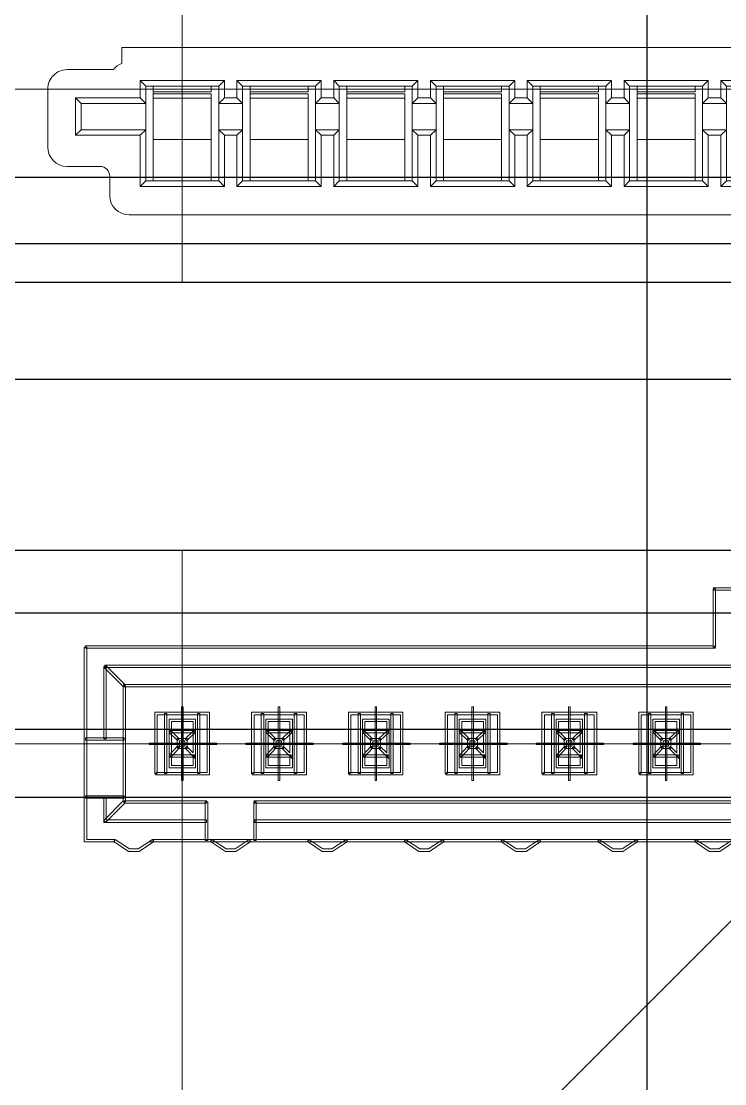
# Model space of a CAD drawing. Header units: inches. Extents: x -1.8 to 19, y -6.6 to 16.3.
# Drawn here: x 7.979 to 8.706, y 3.944 to 5.042 of the extents above; entities that cross this region are included whole.
import ezdxf

# ---------------------------------------------------------------- set-up
doc = ezdxf.new("R2010")
doc.units = ezdxf.units.IN
doc.header["$MEASUREMENT"] = 0
for name, color, linetype, lineweight, true_color in [('carriage ribbon cable', 4, 'Continuous', 25, 0x00ffff), ('hardware', 30, 'Continuous', 9, 0xff7f00), ('hidden ... case construction', 56, 'Continuous', 25, 0x808000), ('hidden ... construction', 2, 'Continuous', 0, 0xffff00), ('hidden ... template', 178, 'Continuous', 25, 0x000000), ('keyboard', 96, 'Continuous', 25, 0x008000), ('motherboard', 6, 'Continuous', 25, 0xff00ff), ('USB interface', 1, 'Continuous', 25, 0xff0000)]:
    doc.layers.add(name, color=color, linetype=linetype, lineweight=lineweight, true_color=true_color)

# ---------------------------------------------------------------- blocks, each defined once
blk = doc.blocks.new('6-520315-5')
at = {"layer": 'USB interface', "linetype": 'Continuous', "lineweight": 13}
for p, q in [((1.455, 0.13), (-0.055, 0.13)), ((-0.075, 0.11), (-0.075, 0.09)), ((1.475, 0.09), (1.475, 0.11)), ((-0.085, 0.08), (-0.119, 0.08)), ((1.519, 0.08), (1.485, 0.08)), ((-0.139, 0.06), (-0.139, 0)), ((1.539, 0), (1.539, 0.06)), ((-0.119, -0.02), (-0.071, -0.02)), ((1.471, -0.02), (1.519, -0.02)), ((-0.0625, -0.0265), (-0.0625, -0.043)), ((1.4625, -0.043), (1.4625, -0.0265)), ((-0.0625, -0.043), (1.4625, -0.043))]:
    blk.add_line(p, q, dxfattribs=at)
at = {"layer": 'USB interface', "linetype": 'Continuous', "lineweight": 5}
for p, q in [((-0.0184, 0.1241), (-0.0209, 0.1212)), ((-0.0209, 0.1212), (-0.0209, 0.1178)), ((-0.0159, 0.1241), (-0.0184, 0.1241)), ((-0.0159, 0.1041), (-0.0159, 0.1241)), ((-0.0209, 0.1178), (-0.0184, 0.1207)), ((-0.0184, 0.1207), (-0.0184, 0.1041)), ((-0.0435, 0.0478), (-0.0435, 0.1008)), ((-0.0377, 0.095), (-0.0435, 0.1008)), ((-0.0435, 0.1008), (0.0435, 0.1008)), ((-0.0184, 0.1041), (-0.0159, 0.1041)), ((0.0377, 0.095), (0.0435, 0.1008)), ((0.0435, 0.1008), (0.0435, 0.0478)), ((0.0565, 0.0478), (0.0565, 0.1008)), ((0.0623, 0.095), (0.0565, 0.1008)), ((0.0565, 0.1008), (0.1435, 0.1008)), ((0.1377, 0.095), (0.1435, 0.1008)), ((0.1435, 0.1008), (0.1435, 0.0478)), ((0.1565, 0.0478), (0.1565, 0.1008)), ((0.1623, 0.095), (0.1565, 0.1008)), ((0.1565, 0.1008), (0.2435, 0.1008)), ((0.2377, 0.095), (0.2435, 0.1008)), ((0.2435, 0.1008), (0.2435, 0.0478)), ((0.2565, 0.0478), (0.2565, 0.1008)), ((0.2623, 0.095), (0.2565, 0.1008)), ((0.2565, 0.1008), (0.3435, 0.1008)), ((0.3377, 0.095), (0.3435, 0.1008)), ((0.3435, 0.1008), (0.3435, 0.0478)), ((0.3565, 0.0478), (0.3565, 0.1008)), ((0.3623, 0.095), (0.3565, 0.1008)), ((0.3565, 0.1008), (0.4435, 0.1008)), ((0.4377, 0.095), (0.4435, 0.1008)), ((0.4435, 0.1008), (0.4435, 0.0478)), ((0.4565, 0.0478), (0.4565, 0.1008)), ((0.4623, 0.095), (0.4565, 0.1008)), ((0.4565, 0.1008), (0.5435, 0.1008)), ((0.5377, 0.095), (0.5435, 0.1008)), ((0.5435, 0.1008), (0.5435, 0.0478)), ((0.5565, 0.0478), (0.5565, 0.1008)), ((0.5623, 0.095), (0.5565, 0.1008)), ((0.5565, 0.1008), (0.6435, 0.1008)), ((0.6377, 0.095), (0.6435, 0.1008)), ((0.6435, 0.1008), (0.6435, 0.0478)), ((0.6565, 0.0478), (0.6565, 0.1008)), ((0.6565, 0.1008), (0.7435, 0.1008)), ((0.6623, 0.095), (0.6565, 0.1008)), ((0.7377, 0.095), (0.7435, 0.1008)), ((0.7435, 0.1008), (0.7435, 0.0478)), ((0.7565, 0.0478), (0.7565, 0.1008)), ((0.7565, 0.1008), (0.8435, 0.1008)), ((0.7623, 0.095), (0.7565, 0.1008)), ((0.8377, 0.095), (0.8435, 0.1008)), ((0.8435, 0.1008), (0.8435, 0.0478)), ((0.8565, 0.1008), (0.9435, 0.1008)), ((0.8565, 0.0478), (0.8565, 0.1008)), ((0.8623, 0.095), (0.8565, 0.1008)), ((0.9377, 0.095), (0.9435, 0.1008)), ((0.9435, 0.1008), (0.9435, 0.0478)), ((0.9565, 0.1008), (1.0435, 0.1008)), ((0.9623, 0.095), (0.9565, 0.1008)), ((0.9565, 0.0478), (0.9565, 0.1008)), ((1.0377, 0.095), (1.0435, 0.1008)), ((1.0435, 0.1008), (1.0435, 0.0478)), ((1.0565, 0.1008), (1.1435, 0.1008)), ((1.0623, 0.095), (1.0565, 0.1008)), ((1.0565, 0.0478), (1.0565, 0.1008)), ((1.1377, 0.095), (1.1435, 0.1008)), ((1.1435, 0.1008), (1.1435, 0.0478)), ((1.1565, 0.1008), (1.2435, 0.1008)), ((1.1623, 0.095), (1.1565, 0.1008)), ((1.1565, 0.0478), (1.1565, 0.1008)), ((1.2377, 0.095), (1.2435, 0.1008)), ((1.2435, 0.1008), (1.2435, 0.0478)), ((1.2565, 0.1008), (1.3435, 0.1008)), ((1.2623, 0.095), (1.2565, 0.1008)), ((1.2565, 0.0478), (1.2565, 0.1008)), ((1.3377, 0.095), (1.3435, 0.1008)), ((1.3435, 0.1008), (1.3435, 0.0478)), ((1.3565, 0.1008), (1.4435, 0.1008)), ((1.3623, 0.095), (1.3565, 0.1008)), ((1.3565, 0.0478), (1.3565, 0.1008)), ((1.4377, 0.095), (1.4435, 0.1008)), ((1.4435, 0.1008), (1.4435, 0.0478)), ((-0.0377, -0.003), (-0.0377, 0.095)), ((-0.0377, 0.095), (0.0377, 0.095)), ((-0.03, 0.095), (-0.03, -0.003)), ((0.03, 0.095), (0.03, -0.003)), ((0.0377, -0.003), (0.0377, 0.095)), ((0.0623, -0.003), (0.0623, 0.095)), ((0.0623, 0.095), (0.1377, 0.095)), ((0.07, 0.095), (0.07, -0.003)), ((0.13, 0.095), (0.13, -0.003)), ((0.1377, -0.003), (0.1377, 0.095)), ((0.1623, -0.003), (0.1623, 0.095)), ((0.1623, 0.095), (0.2377, 0.095)), ((0.17, 0.095), (0.17, 0.0049)), ((0.23, 0.095), (0.23, 0.0035)), ((0.2377, -0.003), (0.2377, 0.095)), ((0.2623, -0.003), (0.2623, 0.095)), ((0.2623, 0.095), (0.3377, 0.095)), ((0.27, 0.095), (0.27, 0.0049)), ((0.33, 0.095), (0.33, 0.0035)), ((0.3377, -0.003), (0.3377, 0.095)), ((0.3623, -0.003), (0.3623, 0.095)), ((0.3623, 0.095), (0.4377, 0.095)), ((0.37, 0.095), (0.37, 0.0049)), ((0.43, 0.095), (0.43, 0.0035)), ((0.4377, -0.003), (0.4377, 0.095)), ((0.4623, -0.003), (0.4623, 0.095)), ((0.4623, 0.095), (0.5377, 0.095)), ((0.47, 0.095), (0.47, 0.0049)), ((0.53, 0.095), (0.53, 0.0035)), ((0.5377, -0.003), (0.5377, 0.095)), ((0.5623, -0.003), (0.5623, 0.095)), ((0.5623, 0.095), (0.6377, 0.095)), ((0.57, 0.095), (0.57, 0.0049)), ((0.63, 0.095), (0.63, 0.0035)), ((0.6377, -0.003), (0.6377, 0.095)), ((0.6623, -0.003), (0.6623, 0.095)), ((0.6623, 0.095), (0.7377, 0.095)), ((0.67, 0.095), (0.67, 0.0049)), ((0.73, 0.095), (0.73, 0.0035)), ((0.7377, -0.003), (0.7377, 0.095)), ((0.7623, -0.003), (0.7623, 0.095)), ((0.7623, 0.095), (0.8377, 0.095)), ((0.77, 0.095), (0.77, 0.0049)), ((0.83, 0.095), (0.83, 0.0035)), ((0.8377, -0.003), (0.8377, 0.095)), ((0.8623, 0.095), (0.9377, 0.095)), ((0.8623, -0.003), (0.8623, 0.095)), ((0.87, 0.095), (0.87, 0.0049)), ((0.93, 0.095), (0.93, 0.0035)), ((0.9377, -0.003), (0.9377, 0.095)), ((0.9623, 0.095), (1.0377, 0.095)), ((0.9623, -0.003), (0.9623, 0.095)), ((0.97, 0.095), (0.97, 0.0049)), ((1.03, 0.095), (1.03, 0.0035)), ((1.0377, -0.003), (1.0377, 0.095)), ((1.0623, 0.095), (1.1377, 0.095)), ((1.0623, -0.003), (1.0623, 0.095)), ((1.07, 0.095), (1.07, 0.0049)), ((1.13, 0.095), (1.13, 0.0035)), ((1.1377, -0.003), (1.1377, 0.095)), ((1.1623, 0.095), (1.2377, 0.095)), ((1.1623, -0.003), (1.1623, 0.095)), ((1.17, 0.095), (1.17, 0.0049)), ((1.23, 0.095), (1.23, 0.0035)), ((1.2377, -0.003), (1.2377, 0.095)), ((1.2623, 0.095), (1.3377, 0.095)), ((1.2623, -0.003), (1.2623, 0.095)), ((1.27, 0.095), (1.27, 0.0049)), ((1.33, 0.095), (1.33, 0.0035)), ((1.3377, -0.003), (1.3377, 0.095)), ((1.3623, 0.095), (1.4377, 0.095)), ((1.3623, -0.003), (1.3623, 0.095)), ((1.37, 0.095), (1.37, 0.0049)), ((1.43, 0.095), (1.43, 0.0035)), ((1.4377, -0.003), (1.4377, 0.095)), ((-0.1103, 0.0092), (-0.1103, 0.0478)), ((-0.1045, 0.042), (-0.1103, 0.0478)), ((-0.1103, 0.0478), (-0.0435, 0.0478)), ((-0.0377, 0.042), (-0.0435, 0.0478)), ((-0.03, 0.049), (0.03, 0.049)), ((0.0435, 0.0478), (0.0377, 0.042)), ((0.0435, 0.0478), (0.0565, 0.0478)), ((0.0623, 0.042), (0.0565, 0.0478)), ((0.07, 0.049), (0.13, 0.049)), ((0.1435, 0.0478), (0.1377, 0.042)), ((0.1435, 0.0478), (0.1565, 0.0478)), ((0.1623, 0.042), (0.1565, 0.0478)), ((0.17, 0.0521), (0.23, 0.0521)), ((0.2435, 0.0478), (0.2377, 0.042)), ((0.2435, 0.0478), (0.2565, 0.0478)), ((0.2623, 0.042), (0.2565, 0.0478)), ((0.27, 0.0521), (0.33, 0.0521)), ((0.3435, 0.0478), (0.3377, 0.042)), ((0.3435, 0.0478), (0.3565, 0.0478)), ((0.3623, 0.042), (0.3565, 0.0478)), ((0.37, 0.0521), (0.43, 0.0521)), ((0.4435, 0.0478), (0.4377, 0.042)), ((0.4435, 0.0478), (0.4565, 0.0478)), ((0.4623, 0.042), (0.4565, 0.0478)), ((0.47, 0.0521), (0.53, 0.0521)), ((0.5435, 0.0478), (0.5377, 0.042)), ((0.5435, 0.0478), (0.5565, 0.0478)), ((0.5623, 0.042), (0.5565, 0.0478)), ((0.57, 0.0521), (0.63, 0.0521)), ((0.6435, 0.0478), (0.6377, 0.042)), ((0.6435, 0.0478), (0.6565, 0.0478)), ((0.6623, 0.042), (0.6565, 0.0478)), ((0.67, 0.0521), (0.73, 0.0521)), ((0.7435, 0.0478), (0.7377, 0.042)), ((0.7435, 0.0478), (0.7565, 0.0478)), ((0.7623, 0.042), (0.7565, 0.0478)), ((0.77, 0.0521), (0.83, 0.0521)), ((0.8435, 0.0478), (0.8377, 0.042)), ((0.8435, 0.0478), (0.8565, 0.0478)), ((0.8623, 0.042), (0.8565, 0.0478)), ((0.87, 0.0521), (0.93, 0.0521)), ((0.9435, 0.0478), (0.9377, 0.042)), ((0.9435, 0.0478), (0.9565, 0.0478)), ((0.9623, 0.042), (0.9565, 0.0478)), ((0.97, 0.0521), (1.03, 0.0521)), ((1.0435, 0.0478), (1.0377, 0.042)), ((1.0435, 0.0478), (1.0565, 0.0478)), ((1.0623, 0.042), (1.0565, 0.0478)), ((1.07, 0.0521), (1.13, 0.0521)), ((1.1435, 0.0478), (1.1377, 0.042)), ((1.1435, 0.0478), (1.1565, 0.0478)), ((1.1623, 0.042), (1.1565, 0.0478)), ((1.17, 0.0521), (1.23, 0.0521)), ((1.2435, 0.0478), (1.2377, 0.042)), ((1.2435, 0.0478), (1.2565, 0.0478)), ((1.2623, 0.042), (1.2565, 0.0478)), ((1.27, 0.0521), (1.33, 0.0521)), ((1.3435, 0.0478), (1.3377, 0.042)), ((1.3435, 0.0478), (1.3565, 0.0478)), ((1.3623, 0.042), (1.3565, 0.0478)), ((1.37, 0.0521), (1.43, 0.0521)), ((1.4435, 0.0478), (1.4377, 0.042)), ((1.4435, 0.0478), (1.5103, 0.0478)), ((1.5045, 0.042), (1.5103, 0.0478)), ((1.5103, 0.0478), (1.5103, 0.0092)), ((-0.1045, 0.015), (-0.1045, 0.042)), ((-0.1045, 0.042), (-0.0377, 0.042)), ((0.0377, 0.042), (0.0623, 0.042)), ((0.1377, 0.042), (0.1623, 0.042)), ((0.2377, 0.042), (0.2623, 0.042)), ((0.3377, 0.042), (0.3623, 0.042)), ((0.4377, 0.042), (0.4623, 0.042)), ((0.5377, 0.042), (0.5623, 0.042)), ((0.6377, 0.042), (0.6623, 0.042)), ((0.7377, 0.042), (0.7623, 0.042)), ((0.8377, 0.042), (0.8623, 0.042)), ((0.9377, 0.042), (0.9623, 0.042)), ((1.0377, 0.042), (1.0623, 0.042)), ((1.1377, 0.042), (1.1623, 0.042)), ((1.2377, 0.042), (1.2623, 0.042)), ((1.3377, 0.042), (1.3623, 0.042)), ((1.4377, 0.042), (1.5045, 0.042)), ((1.5045, 0.042), (1.5045, 0.015)), ((-0.1045, 0.015), (-0.1103, 0.0092)), ((-0.0377, 0.015), (-0.1045, 0.015)), ((-0.0435, 0.0092), (-0.0377, 0.015)), ((-0.03, 0.0167), (0.03, 0.0167)), ((-0.03, 0.015), (0.03, 0.015)), ((0.0377, 0.015), (0.0435, 0.0092)), ((0.0623, 0.015), (0.0377, 0.015)), ((0.0565, 0.0092), (0.0623, 0.015)), ((0.07, 0.0167), (0.13, 0.0167)), ((0.07, 0.015), (0.13, 0.015)), ((0.1377, 0.015), (0.1435, 0.0092)), ((0.1623, 0.015), (0.1377, 0.015)), ((0.1565, 0.0092), (0.1623, 0.015)), ((0.2377, 0.015), (0.2435, 0.0092)), ((0.2623, 0.015), (0.2377, 0.015)), ((0.2565, 0.0092), (0.2623, 0.015)), ((0.3377, 0.015), (0.3435, 0.0092)), ((0.3623, 0.015), (0.3377, 0.015)), ((0.3565, 0.0092), (0.3623, 0.015)), ((0.4377, 0.015), (0.4435, 0.0092)), ((0.4623, 0.015), (0.4377, 0.015)), ((0.4565, 0.0092), (0.4623, 0.015)), ((0.5377, 0.015), (0.5435, 0.0092)), ((0.5623, 0.015), (0.5377, 0.015)), ((0.5565, 0.0092), (0.5623, 0.015)), ((0.6377, 0.015), (0.6435, 0.0092)), ((0.6623, 0.015), (0.6377, 0.015)), ((0.6565, 0.0092), (0.6623, 0.015)), ((0.7623, 0.015), (0.7377, 0.015)), ((0.7377, 0.015), (0.7435, 0.0092)), ((0.7565, 0.0092), (0.7623, 0.015)), ((0.8623, 0.015), (0.8377, 0.015)), ((0.8377, 0.015), (0.8435, 0.0092)), ((0.8565, 0.0092), (0.8623, 0.015)), ((0.9623, 0.015), (0.9377, 0.015)), ((0.9377, 0.015), (0.9435, 0.0092)), ((0.9565, 0.0092), (0.9623, 0.015)), ((1.0623, 0.015), (1.0377, 0.015)), ((1.0377, 0.015), (1.0435, 0.0092)), ((1.0565, 0.0092), (1.0623, 0.015)), ((1.1623, 0.015), (1.1377, 0.015)), ((1.1377, 0.015), (1.1435, 0.0092)), ((1.1565, 0.0092), (1.1623, 0.015)), ((1.2623, 0.015), (1.2377, 0.015)), ((1.2377, 0.015), (1.2435, 0.0092)), ((1.2565, 0.0092), (1.2623, 0.015)), ((1.3623, 0.015), (1.3377, 0.015)), ((1.3377, 0.015), (1.3435, 0.0092)), ((1.3565, 0.0092), (1.3623, 0.015)), ((1.5045, 0.015), (1.4377, 0.015)), ((1.4377, 0.015), (1.4435, 0.0092)), ((1.5045, 0.015), (1.5103, 0.0092)), ((-0.0435, 0.0092), (-0.1103, 0.0092)), ((-0.0435, -0.0088), (-0.0435, 0.0092)), ((-0.03, 0.0073), (0.03, 0.0073)), ((-0.03, 0.003), (0.03, 0.003)), ((0.0435, 0.0092), (0.0435, -0.0088)), ((0.0565, 0.0092), (0.0435, 0.0092)), ((0.0565, -0.0088), (0.0565, 0.0092)), ((0.07, 0.0073), (0.13, 0.0073)), ((0.07, 0.003), (0.13, 0.003)), ((0.1435, 0.0092), (0.1435, -0.0088)), ((0.1565, 0.0092), (0.1435, 0.0092)), ((0.1565, -0.0088), (0.1565, 0.0092)), ((0.17, 0.0094), (0.23, 0.0094)), ((0.17, 0.0049), (0.23, 0.0049)), ((0.17, 0.003), (0.17, -0.003)), ((0.17, 0.003), (0.23, 0.003)), ((0.23, 0.003), (0.23, -0.003)), ((0.2435, 0.0092), (0.2435, -0.0088)), ((0.2565, 0.0092), (0.2435, 0.0092)), ((0.2565, -0.0088), (0.2565, 0.0092)), ((0.27, 0.0094), (0.33, 0.0094)), ((0.27, 0.0049), (0.33, 0.0049)), ((0.27, 0.003), (0.27, -0.003)), ((0.27, 0.003), (0.33, 0.003)), ((0.33, 0.003), (0.33, -0.003)), ((0.3435, 0.0092), (0.3435, -0.0088)), ((0.3565, 0.0092), (0.3435, 0.0092)), ((0.3565, -0.0088), (0.3565, 0.0092)), ((0.37, 0.0094), (0.43, 0.0094)), ((0.37, 0.0049), (0.43, 0.0049)), ((0.37, 0.003), (0.37, -0.003)), ((0.37, 0.003), (0.43, 0.003)), ((0.43, 0.003), (0.43, -0.003)), ((0.4435, 0.0092), (0.4435, -0.0088)), ((0.4565, 0.0092), (0.4435, 0.0092)), ((0.4565, -0.0088), (0.4565, 0.0092)), ((0.47, 0.0094), (0.53, 0.0094)), ((0.47, 0.0049), (0.53, 0.0049)), ((0.47, 0.003), (0.47, -0.003)), ((0.47, 0.003), (0.53, 0.003)), ((0.53, 0.003), (0.53, -0.003)), ((0.5435, 0.0092), (0.5435, -0.0088)), ((0.5565, 0.0092), (0.5435, 0.0092)), ((0.5565, -0.0088), (0.5565, 0.0092)), ((0.57, 0.0094), (0.63, 0.0094)), ((0.57, 0.0049), (0.63, 0.0049)), ((0.57, 0.003), (0.57, -0.003)), ((0.57, 0.003), (0.63, 0.003)), ((0.63, 0.003), (0.63, -0.003)), ((0.6435, 0.0092), (0.6435, -0.0088)), ((0.6565, 0.0092), (0.6435, 0.0092)), ((0.6565, -0.0088), (0.6565, 0.0092)), ((0.67, 0.0094), (0.73, 0.0094)), ((0.67, 0.0049), (0.73, 0.0049)), ((0.67, 0.003), (0.67, -0.003)), ((0.67, 0.003), (0.73, 0.003)), ((0.73, 0.003), (0.73, -0.003)), ((0.7565, 0.0092), (0.7435, 0.0092)), ((0.7435, 0.0092), (0.7435, -0.0088)), ((0.7565, -0.0088), (0.7565, 0.0092)), ((0.77, 0.0094), (0.83, 0.0094)), ((0.77, 0.0049), (0.83, 0.0049)), ((0.77, 0.003), (0.83, 0.003)), ((0.77, 0.003), (0.77, -0.003)), ((0.83, 0.003), (0.83, -0.003)), ((0.8565, 0.0092), (0.8435, 0.0092)), ((0.8435, 0.0092), (0.8435, -0.0088)), ((0.8565, -0.0088), (0.8565, 0.0092)), ((0.87, 0.0094), (0.93, 0.0094)), ((0.87, 0.0049), (0.93, 0.0049)), ((0.87, 0.003), (0.93, 0.003)), ((0.87, 0.003), (0.87, -0.003)), ((0.93, 0.003), (0.93, -0.003)), ((0.9565, 0.0092), (0.9435, 0.0092)), ((0.9435, 0.0092), (0.9435, -0.0088)), ((0.9565, -0.0088), (0.9565, 0.0092)), ((0.97, 0.0094), (1.03, 0.0094)), ((0.97, 0.0049), (1.03, 0.0049)), ((0.97, 0.003), (1.03, 0.003)), ((0.97, 0.003), (0.97, -0.003)), ((1.03, 0.003), (1.03, -0.003)), ((1.0565, 0.0092), (1.0435, 0.0092)), ((1.0435, 0.0092), (1.0435, -0.0088)), ((1.0565, -0.0088), (1.0565, 0.0092)), ((1.07, 0.0094), (1.13, 0.0094)), ((1.07, 0.0049), (1.13, 0.0049)), ((1.07, 0.003), (1.13, 0.003)), ((1.07, 0.003), (1.07, -0.003)), ((1.13, 0.003), (1.13, -0.003)), ((1.1565, 0.0092), (1.1435, 0.0092)), ((1.1435, 0.0092), (1.1435, -0.0088)), ((1.1565, -0.0088), (1.1565, 0.0092)), ((1.17, 0.0094), (1.23, 0.0094)), ((1.17, 0.0049), (1.23, 0.0049)), ((1.17, 0.003), (1.23, 0.003)), ((1.17, 0.003), (1.17, -0.003)), ((1.23, 0.003), (1.23, -0.003)), ((1.2565, 0.0092), (1.2435, 0.0092)), ((1.2435, 0.0092), (1.2435, -0.0088)), ((1.2565, -0.0088), (1.2565, 0.0092)), ((1.27, 0.0094), (1.33, 0.0094)), ((1.27, 0.0049), (1.33, 0.0049)), ((1.27, 0.003), (1.33, 0.003)), ((1.27, 0.003), (1.27, -0.003)), ((1.33, 0.003), (1.33, -0.003)), ((1.3565, 0.0092), (1.3435, 0.0092)), ((1.3435, 0.0092), (1.3435, -0.0088)), ((1.3565, -0.0088), (1.3565, 0.0092)), ((1.37, 0.0094), (1.43, 0.0094)), ((1.37, 0.0049), (1.43, 0.0049)), ((1.37, 0.003), (1.43, 0.003)), ((1.37, 0.003), (1.37, -0.003)), ((1.43, 0.003), (1.43, -0.003)), ((1.5103, 0.0092), (1.4435, 0.0092)), ((1.4435, 0.0092), (1.4435, -0.0088)), ((-0.0377, -0.003), (-0.0435, -0.0088)), ((0.0435, -0.0088), (-0.0435, -0.0088)), ((-0.0377, -0.003), (0.0377, -0.003)), ((0.0377, -0.003), (0.0435, -0.0088)), ((0.0623, -0.003), (0.0565, -0.0088)), ((0.1435, -0.0088), (0.0565, -0.0088)), ((0.0623, -0.003), (0.1377, -0.003)), ((0.1377, -0.003), (0.1435, -0.0088)), ((0.1623, -0.003), (0.1565, -0.0088)), ((0.2435, -0.0088), (0.1565, -0.0088)), ((0.1623, -0.003), (0.2377, -0.003)), ((0.2377, -0.003), (0.2435, -0.0088)), ((0.2623, -0.003), (0.2565, -0.0088)), ((0.3435, -0.0088), (0.2565, -0.0088)), ((0.2623, -0.003), (0.3377, -0.003)), ((0.3377, -0.003), (0.3435, -0.0088)), ((0.3623, -0.003), (0.3565, -0.0088)), ((0.4435, -0.0088), (0.3565, -0.0088)), ((0.3623, -0.003), (0.4377, -0.003)), ((0.4377, -0.003), (0.4435, -0.0088)), ((0.4623, -0.003), (0.4565, -0.0088)), ((0.5435, -0.0088), (0.4565, -0.0088)), ((0.4623, -0.003), (0.5377, -0.003)), ((0.5377, -0.003), (0.5435, -0.0088)), ((0.5623, -0.003), (0.5565, -0.0088)), ((0.6435, -0.0088), (0.5565, -0.0088)), ((0.5623, -0.003), (0.6377, -0.003)), ((0.6377, -0.003), (0.6435, -0.0088)), ((0.6623, -0.003), (0.6565, -0.0088)), ((0.7435, -0.0088), (0.6565, -0.0088)), ((0.6623, -0.003), (0.7377, -0.003)), ((0.7377, -0.003), (0.7435, -0.0088)), ((0.7623, -0.003), (0.7565, -0.0088)), ((0.8435, -0.0088), (0.7565, -0.0088)), ((0.7623, -0.003), (0.8377, -0.003)), ((0.8377, -0.003), (0.8435, -0.0088)), ((0.8623, -0.003), (0.8565, -0.0088)), ((0.9435, -0.0088), (0.8565, -0.0088)), ((0.8623, -0.003), (0.9377, -0.003)), ((0.9377, -0.003), (0.9435, -0.0088)), ((0.9623, -0.003), (0.9565, -0.0088)), ((1.0435, -0.0088), (0.9565, -0.0088)), ((0.9623, -0.003), (1.0377, -0.003)), ((1.0377, -0.003), (1.0435, -0.0088)), ((1.0623, -0.003), (1.0565, -0.0088)), ((1.1435, -0.0088), (1.0565, -0.0088)), ((1.0623, -0.003), (1.1377, -0.003)), ((1.1377, -0.003), (1.1435, -0.0088)), ((1.1623, -0.003), (1.1565, -0.0088)), ((1.2435, -0.0088), (1.1565, -0.0088)), ((1.1623, -0.003), (1.2377, -0.003)), ((1.2377, -0.003), (1.2435, -0.0088)), ((1.2623, -0.003), (1.2565, -0.0088)), ((1.3435, -0.0088), (1.2565, -0.0088)), ((1.2623, -0.003), (1.3377, -0.003)), ((1.3377, -0.003), (1.3435, -0.0088)), ((1.3623, -0.003), (1.3565, -0.0088)), ((1.4435, -0.0088), (1.3565, -0.0088)), ((1.3623, -0.003), (1.4377, -0.003)), ((1.4377, -0.003), (1.4435, -0.0088))]:
    blk.add_line(p, q, dxfattribs=at)
at = {"layer": 'USB interface', "linetype": 'Continuous', "lineweight": 13}
for centre, radius, start, end in [((-0.055, 0.11), 0.02, 90, 180), ((1.455, 0.11), 0.02, 0, 90), ((-0.085, 0.09), 0.01, 270, 0), ((1.485, 0.09), 0.01, 180, 270), ((-0.119, 0.06), 0.02, 90, 180), ((1.519, 0.06), 0.02, 0, 90), ((-0.119, 0), 0.02, 180, 270), ((1.519, 0), 0.02, 270, 0), ((-0.055, -0.008), 0.02, 216.8981, 247.9757), ((1.455, -0.008), 0.02, 292.0243, 323.1019)]:
    blk.add_arc(centre, radius, start, end, dxfattribs=at)
blk = doc.blocks.new('CD_103908_R')
at = {"layer": 'motherboard', "lineweight": 9}
for p, q in [((0.5487, 0.1612), (0.8508, 0.1612)), ((0.5487, 0.1), (0.5487, 0.16)), ((0.5487, 0.16), (0.5512, 0.16)), ((0.8483, 0.1587), (0.5487, 0.1587)), ((0.5512, 0.16), (0.5512, 0.1)), ((-0.1012, -0.1013), (-0.1012, 0.1)), ((-0.1012, 0.1), (-0.0987, 0.1)), ((-0.1, 0.1012), (0.5487, 0.1012)), ((-0.1, 0.0987), (-0.1, 0.1012)), ((-0.0987, 0.1), (-0.0987, -0.0988)), ((0.5512, 0.1), (0.5487, 0.1)), ((0.55, 0.1012), (0.55, 0.0987)), ((0.5512, 0.0987), (-0.1, 0.0987)), ((-0.0812, 0.005), (-0.0812, 0.08)), ((-0.0812, 0.08), (-0.0787, 0.08)), ((-0.0809, 0.0791), (-0.0791, 0.0809)), ((-0.0609, 0.0591), (-0.0809, 0.0791)), ((-0.08, 0.0787), (-0.08, 0.0812)), ((-0.08, 0.0812), (0.5712, 0.0812)), ((0.5712, 0.0787), (-0.08, 0.0787)), ((-0.0791, 0.0809), (-0.0591, 0.0609)), ((-0.0787, 0.08), (-0.0787, 0.005)), ((-0.0612, 0.0613), (0.6387, 0.0613)), ((-0.0612, -0.06), (-0.0612, 0.06)), ((-0.0612, 0.06), (-0.0587, 0.06)), ((0.6412, 0.0588), (-0.0612, 0.0588)), ((-0.0591, 0.0609), (-0.0609, 0.0591)), ((-0.0587, 0.06), (-0.0587, -0.06)), ((-0.0008, 0.0383), (0.0008, 0.0383)), ((-0.0008, -0.0379), (-0.0008, 0.0383)), ((0.0008, 0.0383), (0.0008, -0.0379)), ((0.0992, -0.0379), (0.0992, 0.0383)), ((0.0992, 0.0383), (0.1008, 0.0383)), ((0.1008, 0.0383), (0.1008, -0.0379)), ((0.1992, -0.0379), (0.1992, 0.0383)), ((0.1992, 0.0383), (0.2008, 0.0383)), ((0.2008, 0.0383), (0.2008, -0.0379)), ((0.2992, 0.0383), (0.3008, 0.0383)), ((0.2992, -0.0379), (0.2992, 0.0383)), ((0.3008, 0.0383), (0.3008, -0.0379)), ((0.3992, 0.0383), (0.4008, 0.0383)), ((0.3992, -0.0379), (0.3992, 0.0383)), ((0.4008, 0.0383), (0.4008, -0.0379)), ((0.4992, 0.0383), (0.5008, 0.0383)), ((0.4992, -0.0379), (0.4992, 0.0383)), ((0.5008, 0.0383), (0.5008, -0.0379)), ((-0.0283, -0.0308), (-0.0283, 0.0325)), ((-0.0283, 0.0325), (0.0283, 0.0325)), ((0.0258, 0.03), (-0.0258, 0.03)), ((-0.0258, 0.03), (-0.0258, -0.0308)), ((-0.0183, -0.0308), (-0.0183, 0.0312)), ((-0.0183, 0.0312), (-0.0158, 0.0312)), ((-0.0158, 0.0312), (-0.0158, -0.0308)), ((-0.0137, 0.0254), (0.0138, 0.0254)), ((-0.0137, 0.0125), (-0.0137, 0.0254)), ((0.0113, 0.0229), (-0.0112, 0.0229)), ((-0.0112, 0.0229), (-0.0112, 0.0125)), ((0.0113, 0.0125), (0.0113, 0.0229)), ((0.0138, 0.0254), (0.0138, 0.0125)), ((0.0158, -0.0308), (0.0158, 0.0312)), ((0.0158, 0.0312), (0.0183, 0.0312)), ((0.0183, 0.0312), (0.0183, -0.0308)), ((0.0258, -0.0296), (0.0258, 0.03)), ((0.0283, 0.0325), (0.0283, -0.0321)), ((0.0717, -0.0308), (0.0717, 0.0325)), ((0.0717, 0.0325), (0.1283, 0.0325)), ((0.1258, 0.03), (0.0742, 0.03)), ((0.0742, 0.03), (0.0742, -0.0308)), ((0.0817, 0.0312), (0.0842, 0.0312)), ((0.0817, -0.0308), (0.0817, 0.0312)), ((0.0842, 0.0312), (0.0842, -0.0308)), ((0.0863, 0.0254), (0.1138, 0.0254)), ((0.0863, 0.0125), (0.0863, 0.0254)), ((0.1113, 0.0229), (0.0888, 0.0229)), ((0.0888, 0.0229), (0.0888, 0.0125)), ((0.1113, 0.0125), (0.1113, 0.0229)), ((0.1138, 0.0254), (0.1138, 0.0125)), ((0.1158, 0.0312), (0.1183, 0.0312)), ((0.1158, -0.0308), (0.1158, 0.0312)), ((0.1183, 0.0312), (0.1183, -0.0308)), ((0.1258, -0.0296), (0.1258, 0.03)), ((0.1283, 0.0325), (0.1283, -0.0321)), ((0.1717, -0.0308), (0.1717, 0.0325)), ((0.1717, 0.0325), (0.2279, 0.0325)), ((0.1742, 0.03), (0.1742, -0.0308)), ((0.2254, 0.03), (0.1742, 0.03)), ((0.1817, 0.0312), (0.1842, 0.0312)), ((0.1817, -0.0308), (0.1817, 0.0312)), ((0.1842, 0.0312), (0.1842, -0.0308)), ((0.1863, 0.0125), (0.1863, 0.0254)), ((0.1863, 0.0254), (0.2138, 0.0254)), ((0.2113, 0.0229), (0.1888, 0.0229)), ((0.1888, 0.0229), (0.1888, 0.0125)), ((0.2113, 0.0125), (0.2113, 0.0229)), ((0.2138, 0.0254), (0.2138, 0.0125)), ((0.2154, -0.0308), (0.2154, 0.0312)), ((0.2154, 0.0312), (0.2179, 0.0312)), ((0.2179, 0.0312), (0.2179, -0.0308)), ((0.2254, -0.0296), (0.2254, 0.03)), ((0.2279, 0.0325), (0.2279, -0.0321)), ((0.2717, -0.0308), (0.2717, 0.0325)), ((0.2717, 0.0325), (0.3283, 0.0325)), ((0.2742, 0.03), (0.2742, -0.0308)), ((0.3258, 0.03), (0.2742, 0.03)), ((0.2817, -0.0308), (0.2817, 0.0312)), ((0.2817, 0.0312), (0.2842, 0.0312)), ((0.2842, 0.0312), (0.2842, -0.0308)), ((0.2863, 0.0254), (0.3138, 0.0254)), ((0.2863, 0.0125), (0.2863, 0.0254)), ((0.3113, 0.0229), (0.2888, 0.0229)), ((0.2888, 0.0229), (0.2888, 0.0125)), ((0.3113, 0.0125), (0.3113, 0.0229)), ((0.3138, 0.0254), (0.3138, 0.0125)), ((0.3158, 0.0312), (0.3183, 0.0312)), ((0.3158, -0.0308), (0.3158, 0.0312)), ((0.3183, 0.0312), (0.3183, -0.0308)), ((0.3258, -0.0296), (0.3258, 0.03)), ((0.3283, 0.0325), (0.3283, -0.0321)), ((0.3717, -0.0308), (0.3717, 0.0325)), ((0.3717, 0.0325), (0.4283, 0.0325)), ((0.3742, 0.03), (0.3742, -0.0308)), ((0.4258, 0.03), (0.3742, 0.03)), ((0.3817, 0.0312), (0.3842, 0.0312)), ((0.3817, -0.0308), (0.3817, 0.0312)), ((0.3842, 0.0312), (0.3842, -0.0308)), ((0.3863, 0.0254), (0.4137, 0.0254)), ((0.3863, 0.0125), (0.3863, 0.0254)), ((0.4112, 0.0229), (0.3888, 0.0229)), ((0.3888, 0.0229), (0.3888, 0.0125)), ((0.4112, 0.0125), (0.4112, 0.0229)), ((0.4137, 0.0254), (0.4137, 0.0125)), ((0.4158, -0.0308), (0.4158, 0.0312)), ((0.4158, 0.0312), (0.4183, 0.0312)), ((0.4183, 0.0312), (0.4183, -0.0308)), ((0.4258, -0.0296), (0.4258, 0.03)), ((0.4283, 0.0325), (0.4283, -0.0321)), ((0.4717, -0.0308), (0.4717, 0.0325)), ((0.4717, 0.0325), (0.5279, 0.0325)), ((0.5254, 0.03), (0.4742, 0.03)), ((0.4742, 0.03), (0.4742, -0.0308)), ((0.4817, 0.0312), (0.4842, 0.0312)), ((0.4817, -0.0308), (0.4817, 0.0312)), ((0.4842, 0.0312), (0.4842, -0.0308)), ((0.4863, 0.0254), (0.5137, 0.0254)), ((0.4863, 0.0125), (0.4863, 0.0254)), ((0.5112, 0.0229), (0.4888, 0.0229)), ((0.4888, 0.0229), (0.4888, 0.0125)), ((0.5112, 0.0125), (0.5112, 0.0229)), ((0.5137, 0.0254), (0.5137, 0.0125)), ((0.5154, -0.0308), (0.5154, 0.0312)), ((0.5154, 0.0312), (0.5179, 0.0312)), ((0.5179, 0.0312), (0.5179, -0.0308)), ((0.5254, -0.0296), (0.5254, 0.03)), ((0.5279, 0.0325), (0.5279, -0.0321)), ((-0.0137, -0.0138), (-0.0137, 0.0137)), ((-0.0137, 0.0137), (0.0138, 0.0137)), ((-0.0112, 0.0125), (-0.0137, 0.0125)), ((-0.0134, 0.0116), (-0.0116, 0.0134)), ((-0.005, 0.0033), (-0.0134, 0.0116)), ((-0.0116, 0.0134), (-0.0033, 0.005)), ((0.0113, 0.0112), (-0.0112, 0.0112)), ((-0.0112, 0.0112), (-0.0112, -0.0113)), ((0.0029, 0.0051), (0.0116, 0.0134)), ((0.0134, 0.0116), (0.0046, 0.0033)), ((0.0138, 0.0125), (0.0113, 0.0125)), ((0.0113, -0.0095), (0.0113, 0.0112)), ((0.0116, 0.0134), (0.0134, 0.0116)), ((0.0138, 0.0137), (0.0138, -0.0155)), ((0.0863, -0.0138), (0.0863, 0.0137)), ((0.0863, 0.0137), (0.1138, 0.0137)), ((0.0888, 0.0125), (0.0863, 0.0125)), ((0.0866, 0.0116), (0.0884, 0.0134)), ((0.0949, 0.0033), (0.0866, 0.0116)), ((0.0884, 0.0134), (0.0967, 0.005)), ((0.1113, 0.0112), (0.0888, 0.0112)), ((0.0888, 0.0112), (0.0888, -0.0113)), ((0.1029, 0.0051), (0.1116, 0.0134)), ((0.1134, 0.0116), (0.1046, 0.0033)), ((0.1138, 0.0125), (0.1113, 0.0125)), ((0.1113, -0.0095), (0.1113, 0.0112)), ((0.1116, 0.0134), (0.1134, 0.0116)), ((0.1138, 0.0137), (0.1138, -0.0155)), ((0.1863, 0.0137), (0.2138, 0.0137)), ((0.1863, -0.0138), (0.1863, 0.0137)), ((0.1888, 0.0125), (0.1863, 0.0125)), ((0.1866, 0.0116), (0.1884, 0.0134)), ((0.1949, 0.0033), (0.1866, 0.0116)), ((0.1884, 0.0134), (0.1967, 0.005)), ((0.2113, 0.0112), (0.1888, 0.0112)), ((0.1888, 0.0112), (0.1888, -0.0113)), ((0.2029, 0.0051), (0.2116, 0.0134)), ((0.2134, 0.0116), (0.2046, 0.0033)), ((0.2138, 0.0125), (0.2113, 0.0125)), ((0.2113, -0.0095), (0.2113, 0.0112)), ((0.2116, 0.0134), (0.2134, 0.0116)), ((0.2138, 0.0137), (0.2138, -0.0155)), ((0.2863, -0.0138), (0.2863, 0.0137)), ((0.2863, 0.0137), (0.3138, 0.0137)), ((0.2888, 0.0125), (0.2863, 0.0125)), ((0.2866, 0.0116), (0.2884, 0.0134)), ((0.295, 0.0033), (0.2866, 0.0116)), ((0.2884, 0.0134), (0.2967, 0.005)), ((0.3113, 0.0112), (0.2888, 0.0112)), ((0.2888, 0.0112), (0.2888, -0.0113)), ((0.3029, 0.0051), (0.3116, 0.0134)), ((0.3134, 0.0116), (0.3046, 0.0033)), ((0.3138, 0.0125), (0.3113, 0.0125)), ((0.3113, -0.0095), (0.3113, 0.0112)), ((0.3116, 0.0134), (0.3134, 0.0116)), ((0.3138, 0.0137), (0.3138, -0.0155)), ((0.3863, -0.0138), (0.3863, 0.0137)), ((0.3863, 0.0137), (0.4137, 0.0137)), ((0.3888, 0.0125), (0.3863, 0.0125)), ((0.3866, 0.0116), (0.3884, 0.0134)), ((0.3949, 0.0033), (0.3866, 0.0116)), ((0.3884, 0.0134), (0.3967, 0.005)), ((0.3888, 0.0112), (0.3888, -0.0113)), ((0.4112, 0.0112), (0.3888, 0.0112)), ((0.4029, 0.0051), (0.4116, 0.0134)), ((0.4134, 0.0116), (0.4046, 0.0033)), ((0.4137, 0.0125), (0.4112, 0.0125)), ((0.4112, -0.0095), (0.4112, 0.0112)), ((0.4116, 0.0134), (0.4134, 0.0116)), ((0.4137, 0.0137), (0.4137, -0.0155)), ((0.4863, -0.0138), (0.4863, 0.0137)), ((0.4863, 0.0137), (0.5137, 0.0137)), ((0.4888, 0.0125), (0.4863, 0.0125)), ((0.4866, 0.0116), (0.4884, 0.0134)), ((0.4949, 0.0033), (0.4866, 0.0116)), ((0.4884, 0.0134), (0.4967, 0.005)), ((0.4888, 0.0112), (0.4888, -0.0113)), ((0.5112, 0.0112), (0.4888, 0.0112)), ((0.5029, 0.0051), (0.5116, 0.0134)), ((0.5134, 0.0116), (0.5046, 0.0033)), ((0.5137, 0.0125), (0.5112, 0.0125)), ((0.5112, -0.0095), (0.5112, 0.0112)), ((0.5116, 0.0134), (0.5134, 0.0116)), ((0.5137, 0.0137), (0.5137, -0.0155)), ((-0.1, 0.0038), (-0.1, 0.0063)), ((-0.1, 0.0063), (-0.06, 0.0063)), ((-0.06, 0.0038), (-0.1, 0.0038)), ((-0.0787, 0.005), (-0.0812, 0.005)), ((-0.06, 0.0063), (-0.06, 0.0038)), ((-0.0342, -0.0008), (-0.0342, 0.0008)), ((-0.0342, 0.0008), (0.0358, 0.0008)), ((-0.0054, -0.0038), (-0.0054, 0.0054)), ((-0.0054, 0.0054), (0.005, 0.0054)), ((-0.0033, 0.005), (-0.005, 0.0033)), ((-0.0029, 0.0029), (-0.0029, -0.0038)), ((0.0025, 0.0029), (-0.0029, 0.0029)), ((0.0025, -0.0025), (0.0025, 0.0029)), ((0.0046, 0.0033), (0.0029, 0.0051)), ((0.005, 0.0054), (0.005, -0.005)), ((0.0358, 0.0008), (0.0358, -0.0008)), ((0.0658, 0.0008), (0.1354, 0.0008)), ((0.0658, -0.0008), (0.0658, 0.0008)), ((0.0946, -0.0038), (0.0946, 0.0054)), ((0.0946, 0.0054), (0.105, 0.0054)), ((0.0967, 0.005), (0.0949, 0.0033)), ((0.1025, 0.0029), (0.0971, 0.0029)), ((0.0971, 0.0029), (0.0971, -0.0038)), ((0.1025, -0.0025), (0.1025, 0.0029)), ((0.1046, 0.0033), (0.1029, 0.0051)), ((0.105, 0.0054), (0.105, -0.005)), ((0.1354, 0.0008), (0.1354, -0.0008)), ((0.1658, 0.0008), (0.2354, 0.0008)), ((0.1658, -0.0008), (0.1658, 0.0008)), ((0.1946, 0.0054), (0.205, 0.0054)), ((0.1946, -0.0038), (0.1946, 0.0054)), ((0.1967, 0.005), (0.1949, 0.0033)), ((0.2025, 0.0029), (0.1971, 0.0029)), ((0.1971, 0.0029), (0.1971, -0.0038)), ((0.2025, -0.0025), (0.2025, 0.0029)), ((0.2046, 0.0033), (0.2029, 0.0051)), ((0.205, 0.0054), (0.205, -0.005)), ((0.2354, 0.0008), (0.2354, -0.0008)), ((0.2658, 0.0008), (0.3358, 0.0008)), ((0.2658, -0.0008), (0.2658, 0.0008)), ((0.2946, -0.0038), (0.2946, 0.0054)), ((0.2946, 0.0054), (0.305, 0.0054)), ((0.2967, 0.005), (0.295, 0.0033)), ((0.2971, 0.0029), (0.2971, -0.0038)), ((0.3025, 0.0029), (0.2971, 0.0029)), ((0.3025, -0.0025), (0.3025, 0.0029)), ((0.3046, 0.0033), (0.3029, 0.0051)), ((0.305, 0.0054), (0.305, -0.005)), ((0.3358, 0.0008), (0.3358, -0.0008)), ((0.3658, 0.0008), (0.4354, 0.0008)), ((0.3658, -0.0008), (0.3658, 0.0008)), ((0.3946, -0.0038), (0.3946, 0.0054)), ((0.3946, 0.0054), (0.405, 0.0054)), ((0.3967, 0.005), (0.3949, 0.0033)), ((0.3971, 0.0029), (0.3971, -0.0038)), ((0.4025, 0.0029), (0.3971, 0.0029)), ((0.4025, -0.0025), (0.4025, 0.0029)), ((0.4046, 0.0033), (0.4029, 0.0051)), ((0.405, 0.0054), (0.405, -0.005)), ((0.4354, 0.0008), (0.4354, -0.0008)), ((0.4658, 0.0008), (0.5354, 0.0008)), ((0.4658, -0.0008), (0.4658, 0.0008)), ((0.4946, -0.0038), (0.4946, 0.0054)), ((0.4946, 0.0054), (0.505, 0.0054)), ((0.4967, 0.005), (0.4949, 0.0033)), ((0.4971, 0.0029), (0.4971, -0.0038)), ((0.5025, 0.0029), (0.4971, 0.0029)), ((0.5025, -0.0025), (0.5025, 0.0029)), ((0.5046, 0.0033), (0.5029, 0.0051)), ((0.505, 0.0054), (0.505, -0.005)), ((0.5354, 0.0008), (0.5354, -0.0008)), ((0.0358, -0.0008), (-0.0342, -0.0008)), ((-0.0134, -0.0116), (-0.0051, -0.0029)), ((-0.0033, -0.0046), (-0.0116, -0.0134)), ((-0.0042, -0.005), (-0.0054, -0.0038)), ((-0.0051, -0.0029), (-0.0033, -0.0046)), ((-0.0042, -0.0025), (-0.0042, -0.0025)), ((-0.0042, -0.0025), (-0.0042, -0.005)), ((-0.0029, -0.0038), (-0.0042, -0.0025)), ((-0.0042, -0.005), (-0.0042, -0.0025)), ((-0.0042, -0.0025), (0.0025, -0.0025)), ((-0.0042, -0.005), (-0.0042, -0.005)), ((0.005, -0.005), (-0.0042, -0.005)), ((0.0029, -0.0046), (0.0046, -0.0029)), ((0.0138, -0.0155), (0.0029, -0.0046)), ((0.0046, -0.0029), (0.0113, -0.0095)), ((0.1354, -0.0008), (0.0658, -0.0008)), ((0.0866, -0.0116), (0.0949, -0.0029)), ((0.0967, -0.0046), (0.0884, -0.0134)), ((0.0958, -0.005), (0.0946, -0.0038)), ((0.0949, -0.0029), (0.0967, -0.0046)), ((0.0958, -0.005), (0.0958, -0.0025)), ((0.0958, -0.0025), (0.1025, -0.0025)), ((0.0958, -0.0025), (0.0958, -0.0025)), ((0.0958, -0.0025), (0.0958, -0.005)), ((0.0971, -0.0038), (0.0958, -0.0025)), ((0.105, -0.005), (0.0958, -0.005)), ((0.0958, -0.005), (0.0958, -0.005)), ((0.1029, -0.0046), (0.1046, -0.0029)), ((0.1138, -0.0155), (0.1029, -0.0046)), ((0.1046, -0.0029), (0.1113, -0.0095)), ((0.2354, -0.0008), (0.1658, -0.0008)), ((0.1866, -0.0116), (0.1949, -0.0029)), ((0.1967, -0.0046), (0.1884, -0.0134)), ((0.1958, -0.005), (0.1946, -0.0038)), ((0.1949, -0.0029), (0.1967, -0.0046)), ((0.1958, -0.0025), (0.2025, -0.0025)), ((0.1958, -0.0025), (0.1958, -0.005)), ((0.1971, -0.0038), (0.1958, -0.0025)), ((0.1958, -0.0025), (0.1958, -0.0025)), ((0.1958, -0.005), (0.1958, -0.0025)), ((0.1958, -0.005), (0.1958, -0.005)), ((0.205, -0.005), (0.1958, -0.005)), ((0.2029, -0.0046), (0.2046, -0.0029)), ((0.2138, -0.0155), (0.2029, -0.0046)), ((0.2046, -0.0029), (0.2113, -0.0095)), ((0.3358, -0.0008), (0.2658, -0.0008)), ((0.2866, -0.0116), (0.2949, -0.0029)), ((0.2967, -0.0046), (0.2884, -0.0134)), ((0.2958, -0.005), (0.2946, -0.0038)), ((0.2949, -0.0029), (0.2967, -0.0046)), ((0.2971, -0.0038), (0.2958, -0.0025)), ((0.2958, -0.0025), (0.2958, -0.0025)), ((0.2958, -0.0025), (0.2958, -0.005)), ((0.2958, -0.005), (0.2958, -0.0025)), ((0.2958, -0.0025), (0.3025, -0.0025)), ((0.2958, -0.005), (0.2958, -0.005)), ((0.305, -0.005), (0.2958, -0.005)), ((0.3029, -0.0046), (0.3046, -0.0029)), ((0.3138, -0.0155), (0.3029, -0.0046)), ((0.3046, -0.0029), (0.3113, -0.0095)), ((0.4354, -0.0008), (0.3658, -0.0008)), ((0.3866, -0.0116), (0.3949, -0.0029)), ((0.3967, -0.0046), (0.3884, -0.0134)), ((0.3958, -0.005), (0.3946, -0.0038)), ((0.3949, -0.0029), (0.3967, -0.0046)), ((0.3971, -0.0038), (0.3958, -0.0025)), ((0.3958, -0.0025), (0.3958, -0.0025)), ((0.3958, -0.0025), (0.3958, -0.005)), ((0.3958, -0.005), (0.3958, -0.0025)), ((0.3958, -0.0025), (0.4025, -0.0025)), ((0.3958, -0.005), (0.3958, -0.005)), ((0.405, -0.005), (0.3958, -0.005)), ((0.4029, -0.0046), (0.4046, -0.0029)), ((0.4137, -0.0155), (0.4029, -0.0046)), ((0.4046, -0.0029), (0.4112, -0.0095)), ((0.5354, -0.0008), (0.4658, -0.0008)), ((0.4866, -0.0116), (0.4949, -0.0029)), ((0.4967, -0.0046), (0.4884, -0.0134)), ((0.4958, -0.005), (0.4946, -0.0038)), ((0.4949, -0.0029), (0.4967, -0.0046)), ((0.4958, -0.0025), (0.4958, -0.0025)), ((0.4958, -0.0025), (0.4958, -0.005)), ((0.4958, -0.005), (0.4958, -0.0025)), ((0.4958, -0.0025), (0.5025, -0.0025)), ((0.4971, -0.0038), (0.4958, -0.0025)), ((0.4958, -0.005), (0.4958, -0.005)), ((0.505, -0.005), (0.4958, -0.005)), ((0.5029, -0.0046), (0.5046, -0.0029)), ((0.5137, -0.0155), (0.5029, -0.0046)), ((0.5046, -0.0029), (0.5112, -0.0095)), ((-0.0137, -0.025), (-0.0137, -0.0125)), ((-0.0137, -0.0125), (-0.0112, -0.0125)), ((0.0125, -0.0138), (-0.0137, -0.0138)), ((-0.0116, -0.0134), (-0.0134, -0.0116)), ((-0.0112, -0.0113), (0.0125, -0.0113)), ((-0.0112, -0.0125), (-0.0112, -0.0225)), ((0.0113, -0.0225), (0.0113, -0.0125)), ((0.0113, -0.0125), (0.0138, -0.0125)), ((0.0125, -0.0113), (0.0125, -0.0138)), ((0.0138, -0.0125), (0.0138, -0.025)), ((0.0863, -0.025), (0.0863, -0.0125)), ((0.0863, -0.0125), (0.0888, -0.0125)), ((0.1125, -0.0138), (0.0863, -0.0138)), ((0.0884, -0.0134), (0.0866, -0.0116)), ((0.0888, -0.0113), (0.1125, -0.0113)), ((0.0888, -0.0125), (0.0888, -0.0225)), ((0.1113, -0.0125), (0.1138, -0.0125)), ((0.1113, -0.0225), (0.1113, -0.0125)), ((0.1125, -0.0113), (0.1125, -0.0138)), ((0.1138, -0.0125), (0.1138, -0.025)), ((0.1863, -0.025), (0.1863, -0.0125)), ((0.1863, -0.0125), (0.1888, -0.0125)), ((0.2125, -0.0138), (0.1863, -0.0138)), ((0.1884, -0.0134), (0.1866, -0.0116)), ((0.1888, -0.0113), (0.2125, -0.0113)), ((0.1888, -0.0125), (0.1888, -0.0225)), ((0.2113, -0.0225), (0.2113, -0.0125)), ((0.2113, -0.0125), (0.2138, -0.0125)), ((0.2125, -0.0113), (0.2125, -0.0138)), ((0.2138, -0.0125), (0.2138, -0.025)), ((0.2863, -0.0125), (0.2888, -0.0125)), ((0.2863, -0.025), (0.2863, -0.0125)), ((0.3125, -0.0138), (0.2863, -0.0138)), ((0.2884, -0.0134), (0.2866, -0.0116)), ((0.2888, -0.0113), (0.3125, -0.0113)), ((0.2888, -0.0125), (0.2888, -0.0225)), ((0.3113, -0.0125), (0.3138, -0.0125)), ((0.3113, -0.0225), (0.3113, -0.0125)), ((0.3125, -0.0113), (0.3125, -0.0138)), ((0.3138, -0.0125), (0.3138, -0.025)), ((0.3863, -0.025), (0.3863, -0.0125)), ((0.3863, -0.0125), (0.3888, -0.0125)), ((0.4125, -0.0138), (0.3863, -0.0138)), ((0.3884, -0.0134), (0.3866, -0.0116)), ((0.3888, -0.0113), (0.4125, -0.0113)), ((0.3888, -0.0125), (0.3888, -0.0225)), ((0.4112, -0.0125), (0.4137, -0.0125)), ((0.4112, -0.0225), (0.4112, -0.0125)), ((0.4125, -0.0113), (0.4125, -0.0138)), ((0.4137, -0.0125), (0.4137, -0.025)), ((0.4863, -0.025), (0.4863, -0.0125)), ((0.4863, -0.0125), (0.4888, -0.0125)), ((0.5125, -0.0138), (0.4863, -0.0138)), ((0.4884, -0.0134), (0.4866, -0.0116)), ((0.4888, -0.0113), (0.5125, -0.0113)), ((0.4888, -0.0125), (0.4888, -0.0225)), ((0.5112, -0.0125), (0.5137, -0.0125)), ((0.5112, -0.0225), (0.5112, -0.0125)), ((0.5125, -0.0113), (0.5125, -0.0138)), ((0.5137, -0.0125), (0.5137, -0.025)), ((-0.0271, -0.0321), (-0.0283, -0.0308)), ((-0.0271, -0.0296), (-0.0271, -0.0321)), ((-0.0271, -0.0321), (-0.0271, -0.0296)), ((-0.0271, -0.0296), (0.0258, -0.0296)), ((-0.0258, -0.0308), (-0.0271, -0.0296)), ((-0.0271, -0.0296), (-0.0271, -0.0296)), ((-0.0271, -0.0321), (-0.0271, -0.0321)), ((0.0283, -0.0321), (-0.0271, -0.0321)), ((-0.0158, -0.0308), (-0.0183, -0.0308)), ((0.0138, -0.025), (-0.0137, -0.025)), ((-0.0112, -0.0225), (0.0113, -0.0225)), ((0.0183, -0.0308), (0.0158, -0.0308)), ((0.0729, -0.0321), (0.0717, -0.0308)), ((0.0729, -0.0296), (0.1258, -0.0296)), ((0.0729, -0.0296), (0.0729, -0.0296)), ((0.0729, -0.0296), (0.0729, -0.0321)), ((0.0742, -0.0308), (0.0729, -0.0296)), ((0.0729, -0.0321), (0.0729, -0.0296)), ((0.0729, -0.0321), (0.0729, -0.0321)), ((0.1283, -0.0321), (0.0729, -0.0321)), ((0.0842, -0.0308), (0.0817, -0.0308)), ((0.1138, -0.025), (0.0863, -0.025)), ((0.0888, -0.0225), (0.1113, -0.0225)), ((0.1183, -0.0308), (0.1158, -0.0308)), ((0.1729, -0.0321), (0.1717, -0.0308)), ((0.1729, -0.0296), (0.1729, -0.0296)), ((0.1729, -0.0296), (0.1729, -0.0321)), ((0.1742, -0.0308), (0.1729, -0.0296)), ((0.1729, -0.0321), (0.1729, -0.0296)), ((0.1729, -0.0296), (0.2254, -0.0296)), ((0.1729, -0.0321), (0.1729, -0.0321)), ((0.2279, -0.0321), (0.1729, -0.0321)), ((0.1842, -0.0308), (0.1817, -0.0308)), ((0.2138, -0.025), (0.1863, -0.025)), ((0.1888, -0.0225), (0.2113, -0.0225)), ((0.2179, -0.0308), (0.2154, -0.0308)), ((0.2729, -0.0321), (0.2717, -0.0308)), ((0.2729, -0.0296), (0.2729, -0.0296)), ((0.2729, -0.0296), (0.2729, -0.0321)), ((0.2729, -0.0321), (0.2729, -0.0296)), ((0.2729, -0.0296), (0.3258, -0.0296)), ((0.2742, -0.0308), (0.2729, -0.0296)), ((0.2729, -0.0321), (0.2729, -0.0321)), ((0.3283, -0.0321), (0.2729, -0.0321)), ((0.2842, -0.0308), (0.2817, -0.0308)), ((0.3138, -0.025), (0.2863, -0.025)), ((0.2888, -0.0225), (0.3113, -0.0225)), ((0.3183, -0.0308), (0.3158, -0.0308)), ((0.3729, -0.0321), (0.3717, -0.0308)), ((0.3729, -0.0296), (0.3729, -0.0296)), ((0.3729, -0.0296), (0.3729, -0.0321)), ((0.3742, -0.0308), (0.3729, -0.0296)), ((0.3729, -0.0321), (0.3729, -0.0296)), ((0.3729, -0.0296), (0.4258, -0.0296)), ((0.3729, -0.0321), (0.3729, -0.0321)), ((0.4283, -0.0321), (0.3729, -0.0321)), ((0.3842, -0.0308), (0.3817, -0.0308)), ((0.4137, -0.025), (0.3863, -0.025)), ((0.3888, -0.0225), (0.4112, -0.0225)), ((0.4183, -0.0308), (0.4158, -0.0308)), ((0.4729, -0.0321), (0.4717, -0.0308)), ((0.4729, -0.0321), (0.4729, -0.0296)), ((0.4729, -0.0296), (0.5254, -0.0296)), ((0.4729, -0.0296), (0.4729, -0.0296)), ((0.4729, -0.0296), (0.4729, -0.0321)), ((0.4742, -0.0308), (0.4729, -0.0296)), ((0.4729, -0.0321), (0.4729, -0.0321)), ((0.5279, -0.0321), (0.4729, -0.0321)), ((0.4842, -0.0308), (0.4817, -0.0308)), ((0.5137, -0.025), (0.4863, -0.025)), ((0.4888, -0.0225), (0.5112, -0.0225)), ((0.5179, -0.0308), (0.5154, -0.0308)), ((0.0008, -0.0379), (-0.0008, -0.0379)), ((0.1008, -0.0379), (0.0992, -0.0379)), ((0.2008, -0.0379), (0.1992, -0.0379)), ((0.3008, -0.0379), (0.2992, -0.0379)), ((0.4008, -0.0379), (0.3992, -0.0379)), ((0.5008, -0.0379), (0.4992, -0.0379)), ((-0.1, -0.0537), (-0.06, -0.0537)), ((-0.1, -0.0562), (-0.1, -0.0537)), ((-0.06, -0.0537), (-0.06, -0.0562)), ((-0.06, -0.0562), (-0.1, -0.0562)), ((-0.0812, -0.0812), (-0.0812, -0.055)), ((-0.0812, -0.055), (-0.0787, -0.055)), ((-0.0809, -0.0791), (-0.0609, -0.0591)), ((-0.0591, -0.0609), (-0.0791, -0.0809)), ((-0.0787, -0.055), (-0.0787, -0.0787)), ((-0.0587, -0.06), (-0.0612, -0.06)), ((-0.0609, -0.0591), (-0.0591, -0.0609)), ((-0.06, -0.0588), (0.025, -0.0588)), ((-0.06, -0.0613), (-0.06, -0.0588)), ((0.025, -0.0613), (-0.06, -0.0613)), ((0.0238, -0.06), (0.0263, -0.06)), ((0.0238, -0.1), (0.0238, -0.06)), ((0.025, -0.0588), (0.025, -0.0613)), ((0.0263, -0.06), (0.0263, -0.1)), ((0.0738, -0.0588), (1.3245, -0.0588)), ((0.0738, -0.1), (0.0738, -0.06)), ((0.0738, -0.06), (0.0763, -0.06)), ((1.3245, -0.0613), (0.0738, -0.0613)), ((0.075, -0.0613), (0.075, -0.0588)), ((0.0763, -0.06), (0.0763, -0.1)), ((0.025, -0.0812), (-0.0812, -0.0812)), ((-0.0791, -0.0809), (-0.0809, -0.0791)), ((-0.0787, -0.0787), (0.025, -0.0787)), ((0.025, -0.0787), (0.025, -0.0812)), ((0.0738, -0.0787), (1.3245, -0.0787)), ((1.3245, -0.0812), (0.0738, -0.0812)), ((0.075, -0.0812), (0.075, -0.0787)), ((-0.0987, -0.0988), (-0.07, -0.0988)), ((-0.07, -0.0988), (-0.07, -0.1013)), ((-0.0304, -0.0988), (1.4295, -0.0988)), ((-0.03, -0.1013), (-0.03, -0.0988)), ((-0.07, -0.1013), (-0.1012, -0.1013)), ((-0.0707, -0.101), (-0.0693, -0.099)), ((-0.0554, -0.1112), (-0.0707, -0.101)), ((-0.0693, -0.099), (-0.0546, -0.1087)), ((-0.0546, -0.1087), (-0.0454, -0.1087)), ((-0.0454, -0.1087), (-0.0307, -0.099)), ((-0.0293, -0.101), (-0.0446, -0.1112)), ((1.4295, -0.1013), (-0.0341, -0.1013)), ((-0.0307, -0.099), (-0.0293, -0.101)), ((0.0263, -0.1), (0.0238, -0.1)), ((0.0293, -0.101), (0.0307, -0.099)), ((0.0446, -0.1112), (0.0293, -0.101)), ((0.0307, -0.099), (0.0454, -0.1087)), ((0.0454, -0.1087), (0.0546, -0.1087)), ((0.0546, -0.1087), (0.0693, -0.099)), ((0.0707, -0.101), (0.0554, -0.1112)), ((0.0693, -0.099), (0.0707, -0.101)), ((0.0763, -0.1), (0.0738, -0.1)), ((0.1293, -0.101), (0.1307, -0.099)), ((0.1446, -0.1112), (0.1293, -0.101)), ((0.1307, -0.099), (0.1454, -0.1087)), ((0.1454, -0.1087), (0.1546, -0.1087)), ((0.1546, -0.1087), (0.1693, -0.099)), ((0.1707, -0.101), (0.1554, -0.1112)), ((0.1693, -0.099), (0.1707, -0.101)), ((0.2293, -0.101), (0.2307, -0.099)), ((0.2446, -0.1112), (0.2293, -0.101)), ((0.2307, -0.099), (0.2454, -0.1087)), ((0.2454, -0.1087), (0.2546, -0.1087)), ((0.2546, -0.1087), (0.2693, -0.099)), ((0.2707, -0.101), (0.2554, -0.1112)), ((0.2693, -0.099), (0.2707, -0.101)), ((0.3293, -0.101), (0.3307, -0.099)), ((0.3446, -0.1112), (0.3293, -0.101)), ((0.3307, -0.099), (0.3454, -0.1087)), ((0.3454, -0.1087), (0.3546, -0.1087)), ((0.3546, -0.1087), (0.3693, -0.099)), ((0.3707, -0.101), (0.3554, -0.1112)), ((0.3693, -0.099), (0.3707, -0.101)), ((0.4293, -0.101), (0.4307, -0.099)), ((0.4446, -0.1112), (0.4293, -0.101)), ((0.4307, -0.099), (0.4454, -0.1087)), ((0.4454, -0.1087), (0.4546, -0.1087)), ((0.4546, -0.1087), (0.4693, -0.099)), ((0.4707, -0.101), (0.4554, -0.1112)), ((0.4693, -0.099), (0.4707, -0.101)), ((0.5293, -0.101), (0.5307, -0.099)), ((0.5446, -0.1112), (0.5293, -0.101)), ((0.5307, -0.099), (0.5454, -0.1087)), ((0.5454, -0.1087), (0.5546, -0.1087)), ((0.5546, -0.1087), (0.5693, -0.099)), ((0.5707, -0.101), (0.5554, -0.1112)), ((-0.0446, -0.1112), (-0.0554, -0.1112)), ((0.0554, -0.1112), (0.0446, -0.1112)), ((0.1554, -0.1112), (0.1446, -0.1112)), ((0.2554, -0.1112), (0.2446, -0.1112)), ((0.3554, -0.1112), (0.3446, -0.1112)), ((0.4554, -0.1112), (0.4446, -0.1112)), ((0.5554, -0.1112), (0.5446, -0.1112))]:
    blk.add_line(p, q, dxfattribs=at)

msp = doc.modelspace()

# ---------------------------------------------------------------- hatches: boundary and pattern name
at = {"layer": 'carriage ribbon cable'}
h = msp.add_hatch(dxfattribs=at)
h.set_pattern_fill('ANSI31', color=256, style=0, pattern_type=0)
edge = h.paths.add_edge_path(flags=0)
edge.add_line((12.9658, 7.9692), (13.255, 7.68))
edge.add_line((13.255, 7.68), (13.255, 4.095))
edge.add_line((13.255, 4.095), (12.125, 4.095))
edge.add_line((12.125, 4.095), (12.125, 7.34))
edge.add_line((12.125, 7.34), (12.225, 7.34))
edge.add_line((12.225, 7.34), (12.225, 7.78))
edge.add_line((12.225, 7.78), (11.785, 7.78))
edge.add_line((11.785, 7.78), (11.785, 7.68))
edge.add_line((11.785, 7.68), (8.725, 7.68))
edge.add_line((8.725, 7.68), (8.725, 8.335))
edge.add_arc((8.615, 8.335), 0.11, 0, 180)
edge.add_line((8.505, 8.335), (8.505, 7.68))
edge.add_line((8.505, 7.68), (1.215, 7.68))
edge.add_line((1.215, 7.68), (1.215, 8.81))
edge.add_line((1.215, 8.81), (12.125, 8.81))
edge.add_line((12.125, 8.81), (12.4142, 8.5208))
edge.add_line((12.4142, 8.5208), (12.2816, 8.3881))
edge.add_line((12.2816, 8.3881), (12.8331, 7.8366))
edge.add_line((12.8331, 7.8366), (12.9658, 7.9692))

# ---------------------------------------------------------------- linework, layer by layer
at = {"layer": 'hardware', "lineweight": 25}
for p, q in [((10.1259, 4.3099), (5.5141, 4.3099)), ((5.5141, 4.2399), (10.1259, 4.2399))]:
    msp.add_line(p, q, dxfattribs=at)
at = {"layer": 'hidden ... case construction'}
for p, q in [((8.625, 16.152), (8.625, 0)), ((17.25, 4.88), (0, 4.88)), ((17.25, 4.43), (0, 4.43))]:
    msp.add_line(p, q, dxfattribs=at)
at = {"layer": 'hidden ... construction'}
for p, q in [((8.145, 7.1215), (8.145, 4.7715)), ((5.595, 4.9715), (14.6, 4.9715)), ((8.145, 4.495), (8.145, 0.095)), ((4.445, 4.295), (16.045, 4.295))]:
    msp.add_line(p, q, dxfattribs=at)
msp.add_xline((14.6, 10), (-0.7071068, -0.7071068), dxfattribs=at)
msp.add_ray((8.625, 10), (0, -1), dxfattribs=at)
at = {"layer": 'hidden ... template'}
msp.add_line((10.135, 4.6715), (5.435, 4.6715), dxfattribs=at)
at = {"layer": 'keyboard'}
msp.add_line((-0.185, 4.8119), (16.845, 4.8119), dxfattribs=at)
at = {"layer": 'motherboard'}
msp.add_line((4.445, 4.495), (16.045, 4.495), dxfattribs=at)
at = {"layer": 'USB interface'}
msp.add_line((9.995, 4.7715), (5.595, 4.7715), dxfattribs=at)

# ---------------------------------------------------------------- block references
at = {"layer": 'motherboard'}
msp.add_blockref('CD_103908_R', (8.145, 4.295), dxfattribs=at)
at = {"layer": 'USB interface', "rotation": 180}
msp.add_blockref('6-520315-5', (9.545, 4.9715), dxfattribs=at)

doc.saveas('drawing.dxf')
